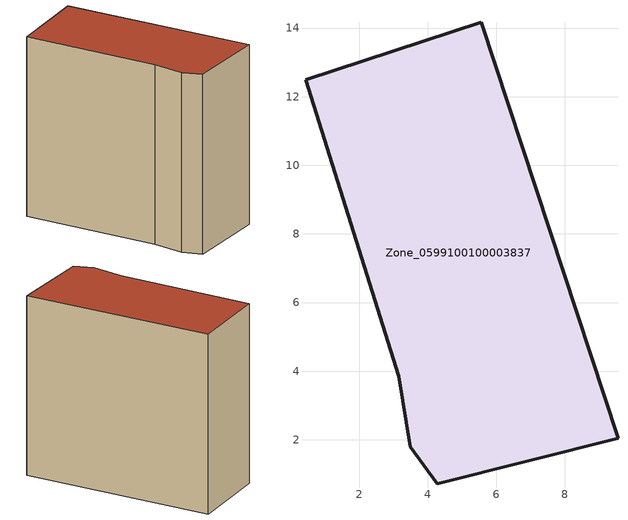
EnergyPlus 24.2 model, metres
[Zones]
Zone_0599100100003837
 floor ground (C_G): 3.49,1.8 3.16,3.85 0.44,12.5 5.56,14.17 9.54,2.05 4.28,0.72 z3.68
 wall outside (C_F): 4.28,0.72 9.54,2.05 5.56,14.17 0.44,12.5 3.16,3.85 3.49,1.8 4.28,0.72 z3.68:15.86
 roof outside (C_R): 3.16,3.85 3.49,1.8 4.28,0.72 9.54,2.05 5.56,14.17 0.44,12.5 z15.86
[BUILDING]
Pand.0599100100003837: North Axis=0; Terrain=City; Loads Convergence Tolerance Value=0.04; Temperature Convergence Tolerance Value=0.4; Solar Distribution=FullExterior; Maximum Number of Warmup Days=25; Minimum Number of Warmup Days=1
[Site:Location]
Rotterdam.The.Hague.AP_ZH_NLD Design_Conditions: Latitude=51.96; Longitude=4.45; Time Zone=1; Elevation=-4.5
[SITE:GROUNDTEMPERATURE:BUILDINGSURFACE]
18, 18, 18, 18, 18, 18, 18, 18, 18, 18, 18, 18
[MATERIAL] Thermal Absorptance=0.9; Solar Absorptance=0.7; Visible Absorptance=0.7
Name | Roughness | Thickness | Conductivity | Density | Specific Heat
G.TC.2006-2014 | MediumSmooth | 0.15 | 0.06 | 540 | 1210
F.TC.2006-2014 | Rough | 0.3 | 0.12 | 1920 | 840
R.TC.2006-2014 | MediumRough | 0.2 | 0.08 | 1500 | 1000
[CONSTRUCTION]
C_G: G.TC.2006-2014
C_F: F.TC.2006-2014
C_R: R.TC.2006-2014
[ZONE]
Zone_0599100100003837: Type=1; Multiplier=1; Ceiling Height=Autocalculate; Volume=Autocalculate; Floor Area=autocalculate; Part of Total Floor Area=Yes
[ZONEINFILTRATION:DESIGNFLOWRATE]
Infil_Zone_0599100100003837: Zone or ZoneList or Space or SpaceList=Zone_0599100100003837; Schedule=AlwaysOn; Design Flow Rate Calculation Method=Flow/Area; Flow Rate per Floor Area=0.0015; Constant Term Coefficient=1; Temperature Term Coefficient=0; Velocity Term Coefficient=0; Velocity Squared Term Coefficient=0
[HVACTEMPLATE:ZONE:IDEALLOADSAIRSYSTEM]
Zone_0599100100003837: Maximum Heating Supply Air Temperature=50; Minimum Cooling Supply Air Temperature=13; Maximum Heating Supply Air Humidity Ratio=0.0156; Minimum Cooling Supply Air Humidity Ratio=0.0077; Heating Limit=NoLimit; Cooling Limit=NoLimit; Dehumidification Control Type=ConstantSensibleHeatRatio; Cooling Sensible Heat Ratio=0.7; Dehumidification Setpoint=60; Humidification Control Type=None; Humidification Setpoint=30; Outdoor Air Method=None; Outdoor Air Flow Rate per Person=0.00944; Outdoor Air Flow Rate per Zone Floor Area=0; Outdoor Air Flow Rate per Zone=0; Demand Controlled Ventilation Type=None; Outdoor Air Economizer Type=NoEconomizer; Heat Recovery Type=None; Sensible Heat Recovery Effectiveness=0.7; Latent Heat Recovery Effectiveness=0.65
[ZONECONTROL:THERMOSTAT]
ThermostatControl_Zone_0599100100003837: Zone or ZoneList=Zone_0599100100003837; Control Type Schedule=DualSetpointControlType; Control 1=Thermostat_Zone_0599100100003837; Temperature Difference Between Cutout And Setpoint=0
[THERMOSTATSETPOINT:DUALSETPOINT]
Thermostat_Zone_0599100100003837: Heating Setpoint Temperature Schedule=HeatingSetpoint_Zone_0599100100003837; Cooling Setpoint Temperature Schedule=CoolingSetpoint_Zone_0599100100003837
[SCHEDULE:COMPACT]
HeatingSetpoint_Zone_0599100100003837: Through: 12/31, For: AllDays, Until: 24:00, 21
CoolingSetpoint_Zone_0599100100003837: Through: 12/31, For: AllDays, Until: 24:00, 24
DualSetpointControlType: Through: 12/31, For: AllDays, Until: 24:00, 4
AlwaysOn: Through: 12/31, For: AllDays, Until: 24:00, 1
